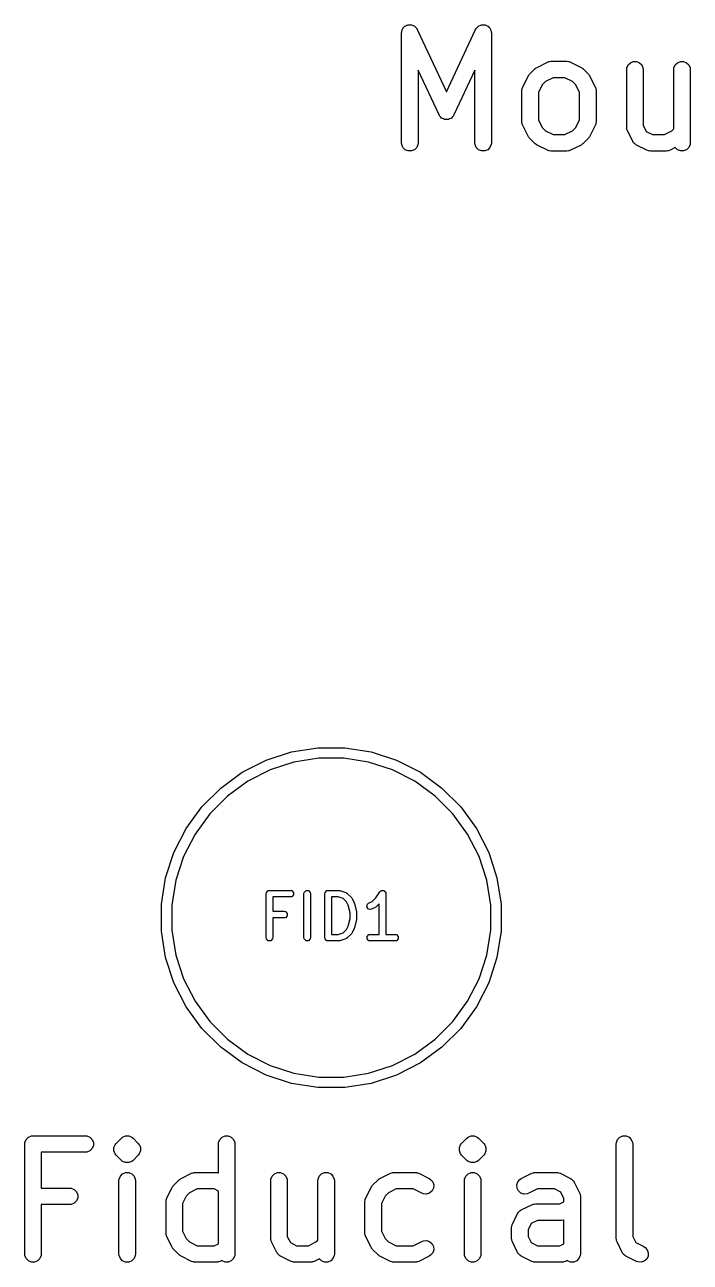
# Model space of a CAD drawing. Extents: x 0.58 to 7.69, y -5.21 to -0.56.
# Drawn here: x 0.6776 to 0.916, y -1.2257 to -0.7827 of the extents above; entities that cross this region are included whole.
import ezdxf

# ---------------------------------------------------------------- set-up
doc = ezdxf.new("R2010")
doc.units = 0
doc.header["$MEASUREMENT"] = 0
doc.layers.add('BLACK', color=7, linetype='CONTINUOUS')

msp = doc.modelspace()

# ---------------------------------------------------------------- linework, layer by layer
at = {"layer": 'BLACK', "linetype": 'CONTINUOUS'}
for p, q in [((0.81282, -0.78457), (0.813, -0.78409)), ((0.813, -0.78409), (0.81304, -0.78404)), ((0.81304, -0.78404), (0.81307, -0.78398)), ((0.81307, -0.78398), (0.81343, -0.78362)), ((0.81343, -0.78362), (0.81378, -0.78324)), ((0.81378, -0.78324), (0.81384, -0.78321)), ((0.81384, -0.78321), (0.81388, -0.78317)), ((0.81388, -0.78317), (0.81436, -0.78297)), ((0.81436, -0.78297), (0.81482, -0.78275)), ((0.81482, -0.78275), (0.81489, -0.78275)), ((0.81489, -0.78275), (0.81495, -0.78273)), ((0.81495, -0.78273), (0.81546, -0.78273)), ((0.81546, -0.78273), (0.81597, -0.7827)), ((0.81597, -0.7827), (0.81603, -0.78273)), ((0.81603, -0.78273), (0.8161, -0.78273)), ((0.8161, -0.78273), (0.81657, -0.78292)), ((0.81657, -0.78292), (0.81705, -0.7831)), ((0.81705, -0.7831), (0.8171, -0.78314)), ((0.8171, -0.78314), (0.81716, -0.78317)), ((0.81716, -0.78317), (0.81753, -0.78353)), ((0.81753, -0.78353), (0.8179, -0.78388)), ((0.8179, -0.78388), (0.81795, -0.78395)), ((0.81795, -0.78395), (0.81798, -0.78398)), ((0.81798, -0.78398), (0.818, -0.78405)), ((0.818, -0.78405), (0.8182, -0.78437)), ((0.83909, -0.78437), (0.83929, -0.78405)), ((0.83929, -0.78405), (0.83931, -0.78398)), ((0.83931, -0.78398), (0.83934, -0.78395)), ((0.83934, -0.78395), (0.83939, -0.78388)), ((0.83939, -0.78388), (0.83977, -0.78353)), ((0.83977, -0.78353), (0.84013, -0.78317)), ((0.84013, -0.78317), (0.84019, -0.78314)), ((0.84019, -0.78314), (0.84024, -0.7831)), ((0.84024, -0.7831), (0.84072, -0.78292)), ((0.84072, -0.78292), (0.84119, -0.78273)), ((0.84119, -0.78273), (0.84126, -0.78273)), ((0.84126, -0.78273), (0.84132, -0.7827)), ((0.84132, -0.7827), (0.84183, -0.78273)), ((0.84183, -0.78273), (0.84235, -0.78273)), ((0.84235, -0.78273), (0.84241, -0.78275)), ((0.84241, -0.78275), (0.84247, -0.78275)), ((0.84247, -0.78275), (0.84294, -0.78297)), ((0.84294, -0.78297), (0.84341, -0.78317)), ((0.84341, -0.78317), (0.84346, -0.78321)), ((0.84346, -0.78321), (0.84352, -0.78324)), ((0.84352, -0.78324), (0.84386, -0.78362)), ((0.84386, -0.78362), (0.84422, -0.78398)), ((0.84422, -0.78398), (0.84425, -0.78404)), ((0.84425, -0.78404), (0.84429, -0.78409)), ((0.84429, -0.78409), (0.84447, -0.78457)), ((0.81257, -0.78562), (0.81261, -0.78524)), ((0.81257, -0.82499), (0.81257, -0.78562)), ((0.8126, -0.78517), (0.81262, -0.78514)), ((0.81261, -0.78524), (0.8126, -0.78517)), ((0.81262, -0.78514), (0.81263, -0.78505)), ((0.81263, -0.78505), (0.81282, -0.78457)), ((0.8182, -0.78437), (0.82865, -0.80676)), ((0.82865, -0.80676), (0.83909, -0.78437)), ((0.84447, -0.78457), (0.84467, -0.78505)), ((0.84467, -0.78505), (0.84467, -0.78514)), ((0.84467, -0.78514), (0.84469, -0.78517)), ((0.84469, -0.78517), (0.84469, -0.78524)), ((0.84469, -0.78524), (0.84472, -0.78562)), ((0.84472, -0.78562), (0.84472, -0.82499)), ((0.86107, -0.79798), (0.86482, -0.79611)), ((0.86482, -0.79611), (0.86536, -0.7959)), ((0.86536, -0.7959), (0.86547, -0.79589)), ((0.86547, -0.79589), (0.86557, -0.79585)), ((0.86557, -0.79585), (0.86614, -0.79579)), ((0.86614, -0.79579), (0.87177, -0.79579)), ((0.87177, -0.79579), (0.87234, -0.79585)), ((0.87234, -0.79585), (0.87244, -0.79589)), ((0.87244, -0.79589), (0.87255, -0.7959)), ((0.87255, -0.7959), (0.87309, -0.79611)), ((0.87309, -0.79611), (0.87684, -0.79798)), ((0.89324, -0.79817), (0.89368, -0.79711)), ((0.89368, -0.79711), (0.8945, -0.79629)), ((0.8945, -0.79629), (0.89556, -0.79585)), ((0.89556, -0.79585), (0.89671, -0.79585)), ((0.89671, -0.79585), (0.89778, -0.79629)), ((0.89778, -0.79629), (0.89859, -0.79711)), ((0.89859, -0.79711), (0.89903, -0.79817)), ((0.91011, -0.79817), (0.91056, -0.79711)), ((0.91056, -0.79711), (0.91137, -0.79629)), ((0.91137, -0.79629), (0.91243, -0.79585)), ((0.91243, -0.79585), (0.91359, -0.79585)), ((0.91359, -0.79585), (0.91465, -0.79629)), ((0.91465, -0.79629), (0.91547, -0.79711)), ((0.91547, -0.79711), (0.91591, -0.79817)), ((0.82597, -0.81499), (0.81848, -0.79893)), ((0.81848, -0.79893), (0.81848, -0.82499)), ((0.83882, -0.79893), (0.83132, -0.81499)), ((0.83882, -0.82499), (0.83882, -0.79893)), ((0.856, -0.80492), (0.85788, -0.80118)), ((0.85788, -0.80118), (0.85803, -0.80093)), ((0.85803, -0.80093), (0.85806, -0.80086)), ((0.85806, -0.80086), (0.85813, -0.80077)), ((0.85813, -0.80077), (0.85818, -0.80069)), ((0.85818, -0.80069), (0.85824, -0.80063)), ((0.85824, -0.80063), (0.85843, -0.80041)), ((0.85843, -0.80041), (0.8603, -0.79853)), ((0.8603, -0.79853), (0.86053, -0.79835)), ((0.86053, -0.79835), (0.86058, -0.79829)), ((0.86058, -0.79829), (0.86067, -0.79823)), ((0.86067, -0.79823), (0.86075, -0.79817)), ((0.86075, -0.79817), (0.86082, -0.79814)), ((0.86082, -0.79814), (0.86107, -0.79798)), ((0.86684, -0.8017), (0.86414, -0.80305)), ((0.87107, -0.8017), (0.86684, -0.8017)), ((0.87377, -0.80305), (0.87107, -0.8017)), ((0.87684, -0.79798), (0.87708, -0.79814)), ((0.87708, -0.79814), (0.87716, -0.79817)), ((0.87716, -0.79817), (0.87724, -0.79823)), ((0.87724, -0.79823), (0.87733, -0.79829)), ((0.87733, -0.79829), (0.87738, -0.79835)), ((0.87738, -0.79835), (0.8776, -0.79853)), ((0.8776, -0.79853), (0.87948, -0.80041)), ((0.87948, -0.80041), (0.87966, -0.80063)), ((0.87966, -0.80063), (0.87972, -0.80069)), ((0.87972, -0.80069), (0.87978, -0.80077)), ((0.87978, -0.80077), (0.87985, -0.80086)), ((0.87985, -0.80086), (0.87988, -0.80093)), ((0.87988, -0.80093), (0.88003, -0.80118)), ((0.88003, -0.80118), (0.88191, -0.80492)), ((0.89319, -0.79875), (0.89324, -0.79817)), ((0.89319, -0.81937), (0.89319, -0.79875)), ((0.89903, -0.79817), (0.89909, -0.79875)), ((0.89909, -0.79875), (0.89909, -0.81867)), ((0.91006, -0.79875), (0.91011, -0.79817)), ((0.91006, -0.82002), (0.91006, -0.79875)), ((0.91591, -0.79817), (0.91596, -0.79875)), ((0.91596, -0.79875), (0.91596, -0.82499)), ((0.85569, -0.80625), (0.85575, -0.80567)), ((0.85569, -0.81749), (0.85569, -0.80625)), ((0.85575, -0.80567), (0.85579, -0.80557)), ((0.85579, -0.80547), (0.856, -0.80492)), ((0.85579, -0.80557), (0.85579, -0.80547)), ((0.86294, -0.80424), (0.8616, -0.80694)), ((0.86414, -0.80305), (0.86294, -0.80424)), ((0.87496, -0.80424), (0.87377, -0.80305)), ((0.87631, -0.80694), (0.87496, -0.80424)), ((0.88191, -0.80492), (0.88211, -0.80547)), ((0.88211, -0.80547), (0.88212, -0.80557)), ((0.88212, -0.80557), (0.88216, -0.80567)), ((0.88216, -0.80567), (0.88222, -0.80625)), ((0.88222, -0.80625), (0.88222, -0.81749)), ((0.8616, -0.80694), (0.8616, -0.8168)), ((0.87631, -0.8168), (0.87631, -0.80694)), ((0.8261, -0.8152), (0.82597, -0.81499)), ((0.83132, -0.81499), (0.8312, -0.8152)), ((0.82612, -0.81528), (0.8261, -0.8152)), ((0.82617, -0.81533), (0.82612, -0.81528)), ((0.82627, -0.81549), (0.82617, -0.81533)), ((0.8266, -0.81579), (0.82627, -0.81549)), ((0.8269, -0.81612), (0.8266, -0.81579)), ((0.82702, -0.81618), (0.8269, -0.81612)), ((0.82712, -0.81627), (0.82702, -0.81618)), ((0.82754, -0.81642), (0.82712, -0.81627)), ((0.82794, -0.81661), (0.82754, -0.81642)), ((0.82807, -0.81662), (0.82794, -0.81661)), ((0.8282, -0.81666), (0.82807, -0.81662)), ((0.82865, -0.81664), (0.8282, -0.81666)), ((0.82909, -0.81666), (0.82865, -0.81664)), ((0.82922, -0.81662), (0.82909, -0.81666)), ((0.82935, -0.81661), (0.82922, -0.81662)), ((0.82976, -0.81642), (0.82935, -0.81661)), ((0.83018, -0.81627), (0.82976, -0.81642)), ((0.83027, -0.81618), (0.83018, -0.81627)), ((0.83039, -0.81612), (0.83027, -0.81618)), ((0.8307, -0.81579), (0.83039, -0.81612)), ((0.83103, -0.81549), (0.8307, -0.81579)), ((0.83112, -0.81533), (0.83103, -0.81549)), ((0.83117, -0.81528), (0.83112, -0.81533)), ((0.8312, -0.8152), (0.83117, -0.81528)), ((0.85575, -0.81807), (0.85569, -0.81749)), ((0.85579, -0.81817), (0.85575, -0.81807)), ((0.85579, -0.81827), (0.85579, -0.81817)), ((0.856, -0.81881), (0.85579, -0.81827)), ((0.85788, -0.82256), (0.856, -0.81881)), ((0.8616, -0.8168), (0.86294, -0.81949)), ((0.86294, -0.81949), (0.86414, -0.82069)), ((0.87377, -0.82069), (0.87496, -0.81949)), ((0.87496, -0.81949), (0.87631, -0.8168)), ((0.88191, -0.81881), (0.88003, -0.82256)), ((0.88211, -0.81827), (0.88191, -0.81881)), ((0.88212, -0.81817), (0.88211, -0.81827)), ((0.88216, -0.81807), (0.88212, -0.81817)), ((0.88222, -0.81749), (0.88216, -0.81807)), ((0.89324, -0.81994), (0.89319, -0.81937)), ((0.89909, -0.81867), (0.90021, -0.82092)), ((0.85803, -0.82281), (0.85788, -0.82256)), ((0.85806, -0.82288), (0.85803, -0.82281)), ((0.85813, -0.82296), (0.85806, -0.82288)), ((0.85818, -0.82305), (0.85813, -0.82296)), ((0.85824, -0.8231), (0.85818, -0.82305)), ((0.85843, -0.82333), (0.85824, -0.8231)), ((0.8603, -0.82521), (0.85843, -0.82333)), ((0.86414, -0.82069), (0.86684, -0.82204)), ((0.86684, -0.82204), (0.87107, -0.82204)), ((0.87107, -0.82204), (0.87377, -0.82069)), ((0.87948, -0.82333), (0.8776, -0.82521)), ((0.87966, -0.8231), (0.87948, -0.82333)), ((0.87972, -0.82305), (0.87966, -0.8231)), ((0.87978, -0.82296), (0.87972, -0.82305)), ((0.87985, -0.82288), (0.87978, -0.82296)), ((0.87988, -0.82281), (0.87985, -0.82288)), ((0.88003, -0.82256), (0.87988, -0.82281)), ((0.89328, -0.82004), (0.89324, -0.81994)), ((0.89329, -0.82015), (0.89328, -0.82004)), ((0.8935, -0.82069), (0.89329, -0.82015)), ((0.89537, -0.82444), (0.8935, -0.82069)), ((0.90021, -0.82092), (0.90246, -0.82204)), ((0.90246, -0.82204), (0.90669, -0.82204)), ((0.90669, -0.82204), (0.90939, -0.82069)), ((0.90939, -0.82069), (0.91006, -0.82002)), ((0.81263, -0.82557), (0.81257, -0.82499)), ((0.81307, -0.82663), (0.81263, -0.82557)), ((0.81388, -0.82745), (0.81307, -0.82663)), ((0.81495, -0.82789), (0.81388, -0.82745)), ((0.8161, -0.82789), (0.81495, -0.82789)), ((0.81716, -0.82745), (0.8161, -0.82789)), ((0.81798, -0.82663), (0.81716, -0.82745)), ((0.81842, -0.82557), (0.81798, -0.82663)), ((0.81848, -0.82499), (0.81842, -0.82557)), ((0.83887, -0.82557), (0.83882, -0.82499)), ((0.83931, -0.82663), (0.83887, -0.82557)), ((0.84013, -0.82745), (0.83931, -0.82663)), ((0.84119, -0.82789), (0.84013, -0.82745)), ((0.84235, -0.82789), (0.84119, -0.82789)), ((0.84341, -0.82745), (0.84235, -0.82789)), ((0.84422, -0.82663), (0.84341, -0.82745)), ((0.84467, -0.82557), (0.84422, -0.82663)), ((0.84472, -0.82499), (0.84467, -0.82557)), ((0.86053, -0.82539), (0.8603, -0.82521)), ((0.86058, -0.82545), (0.86053, -0.82539)), ((0.86067, -0.82551), (0.86058, -0.82545)), ((0.86075, -0.82557), (0.86067, -0.82551)), ((0.86082, -0.8256), (0.86075, -0.82557)), ((0.86107, -0.82576), (0.86082, -0.8256)), ((0.86482, -0.82763), (0.86107, -0.82576)), ((0.86536, -0.82784), (0.86482, -0.82763)), ((0.86547, -0.82785), (0.86536, -0.82784)), ((0.86557, -0.82789), (0.86547, -0.82785)), ((0.86614, -0.82795), (0.86557, -0.82789)), ((0.87177, -0.82795), (0.86614, -0.82795)), ((0.87234, -0.82789), (0.87177, -0.82795)), ((0.87244, -0.82785), (0.87234, -0.82789)), ((0.87255, -0.82784), (0.87244, -0.82785)), ((0.87309, -0.82763), (0.87255, -0.82784)), ((0.87684, -0.82576), (0.87309, -0.82763)), ((0.87708, -0.8256), (0.87684, -0.82576)), ((0.87716, -0.82557), (0.87708, -0.8256)), ((0.87724, -0.82551), (0.87716, -0.82557)), ((0.87733, -0.82545), (0.87724, -0.82551)), ((0.87738, -0.82539), (0.87733, -0.82545)), ((0.8776, -0.82521), (0.87738, -0.82539)), ((0.89543, -0.82453), (0.89537, -0.82444)), ((0.89545, -0.82458), (0.89543, -0.82453)), ((0.8955, -0.82464), (0.89545, -0.82458)), ((0.89568, -0.82493), (0.8955, -0.82464)), ((0.89596, -0.82517), (0.89568, -0.82493)), ((0.8962, -0.82545), (0.89596, -0.82517)), ((0.89649, -0.82563), (0.8962, -0.82545)), ((0.89655, -0.82568), (0.89649, -0.82563)), ((0.8966, -0.8257), (0.89655, -0.82568)), ((0.89669, -0.82576), (0.8966, -0.8257)), ((0.90044, -0.82763), (0.89669, -0.82576)), ((0.90098, -0.82784), (0.90044, -0.82763)), ((0.90109, -0.82785), (0.90098, -0.82784)), ((0.90119, -0.82789), (0.90109, -0.82785)), ((0.90176, -0.82795), (0.90119, -0.82789)), ((0.90739, -0.82795), (0.90176, -0.82795)), ((0.90796, -0.82789), (0.90739, -0.82795)), ((0.90806, -0.82785), (0.90796, -0.82789)), ((0.90817, -0.82784), (0.90806, -0.82785)), ((0.90871, -0.82763), (0.90817, -0.82784)), ((0.91061, -0.82668), (0.90871, -0.82763)), ((0.91137, -0.82745), (0.91061, -0.82668)), ((0.91243, -0.82789), (0.91137, -0.82745)), ((0.91359, -0.82789), (0.91243, -0.82789)), ((0.91465, -0.82745), (0.91359, -0.82789)), ((0.91547, -0.82663), (0.91465, -0.82745)), ((0.91591, -0.82557), (0.91547, -0.82663)), ((0.91596, -0.82499), (0.91591, -0.82557)), ((0.76405, -1.04598), (0.77316, -1.04302)), ((0.77316, -1.04302), (0.78261, -1.04153)), ((0.78291, -1.04528), (0.77403, -1.04668)), ((0.78261, -1.04153), (0.79219, -1.04153)), ((0.79189, -1.04528), (0.78291, -1.04528)), ((0.80077, -1.04668), (0.79189, -1.04528)), ((0.79219, -1.04153), (0.80165, -1.04302)), ((0.80165, -1.04302), (0.81075, -1.04598)), ((0.75552, -1.05033), (0.76405, -1.04598)), ((0.76549, -1.04946), (0.75748, -1.05354)), ((0.77403, -1.04668), (0.76549, -1.04946)), ((0.80932, -1.04946), (0.80077, -1.04668)), ((0.81732, -1.05354), (0.80932, -1.04946)), ((0.81075, -1.04598), (0.81929, -1.05033)), ((0.74777, -1.05596), (0.75552, -1.05033)), ((0.75748, -1.05354), (0.75021, -1.05882)), ((0.82459, -1.05882), (0.81732, -1.05354)), ((0.81929, -1.05033), (0.82703, -1.05596)), ((0.741, -1.06273), (0.74777, -1.05596)), ((0.82703, -1.05596), (0.8338, -1.06273)), ((0.73537, -1.07048), (0.741, -1.06273)), ((0.75021, -1.05882), (0.74386, -1.06517)), ((0.83094, -1.06517), (0.82459, -1.05882)), ((0.8338, -1.06273), (0.83943, -1.07048)), ((0.74386, -1.06517), (0.73858, -1.07244)), ((0.83623, -1.07244), (0.83094, -1.06517)), ((0.73102, -1.07901), (0.73537, -1.07048)), ((0.83943, -1.07048), (0.84378, -1.07901)), ((0.73858, -1.07244), (0.7345, -1.08045)), ((0.84031, -1.08045), (0.83623, -1.07244)), ((0.72806, -1.08812), (0.73102, -1.07901)), ((0.7345, -1.08045), (0.73172, -1.08899)), ((0.84308, -1.08899), (0.84031, -1.08045)), ((0.84378, -1.07901), (0.84674, -1.08812)), ((0.72657, -1.09757), (0.72806, -1.08812)), ((0.73172, -1.08899), (0.73031, -1.09787)), ((0.84449, -1.09787), (0.84308, -1.08899)), ((0.84674, -1.08812), (0.84824, -1.09757)), ((0.7641, -1.09378), (0.76419, -1.09332)), ((0.7641, -1.10952), (0.7641, -1.09378)), ((0.76419, -1.09332), (0.76483, -1.09269)), ((0.76483, -1.09269), (0.76528, -1.0926)), ((0.76528, -1.0926), (0.77278, -1.0926)), ((0.77278, -1.0926), (0.77323, -1.09269)), ((0.77323, -1.09269), (0.77387, -1.09332)), ((0.77387, -1.09423), (0.77323, -1.09487)), ((0.77387, -1.09332), (0.77387, -1.09423)), ((0.7776, -1.09378), (0.77769, -1.09332)), ((0.7776, -1.10952), (0.7776, -1.09378)), ((0.77769, -1.09332), (0.77833, -1.09269)), ((0.77833, -1.09269), (0.77923, -1.09269)), ((0.77923, -1.09269), (0.77987, -1.09332)), ((0.77987, -1.09332), (0.77996, -1.09378)), ((0.77996, -1.09378), (0.77996, -1.10952)), ((0.7851, -1.09378), (0.78519, -1.09332)), ((0.7851, -1.10952), (0.7851, -1.09378)), ((0.78519, -1.09332), (0.78582, -1.09269)), ((0.78582, -1.09269), (0.78628, -1.0926)), ((0.78628, -1.0926), (0.79003, -1.0926)), ((0.79003, -1.0926), (0.79021, -1.09263)), ((0.79021, -1.09263), (0.7904, -1.09266)), ((0.7904, -1.09266), (0.79265, -1.09341)), ((0.79265, -1.09341), (0.7927, -1.09344)), ((0.7927, -1.09344), (0.79273, -1.09344)), ((0.79273, -1.09344), (0.79289, -1.09354)), ((0.79289, -1.09354), (0.79305, -1.09363)), ((0.79305, -1.09363), (0.79306, -1.09366)), ((0.79306, -1.09366), (0.79311, -1.09369)), ((0.79311, -1.09369), (0.79461, -1.09519)), ((0.80336, -1.09527), (0.80479, -1.09312)), ((0.80479, -1.09312), (0.80512, -1.0928)), ((0.80512, -1.0928), (0.80524, -1.09277)), ((0.80524, -1.09277), (0.80532, -1.09269)), ((0.80532, -1.09269), (0.80567, -1.09269)), ((0.80567, -1.09269), (0.806, -1.09262)), ((0.806, -1.09262), (0.8061, -1.09269)), ((0.8061, -1.09269), (0.80623, -1.09269)), ((0.80623, -1.09269), (0.80647, -1.09293)), ((0.80647, -1.09293), (0.80676, -1.09312)), ((0.80676, -1.09312), (0.80678, -1.09324)), ((0.80678, -1.09324), (0.80687, -1.09332)), ((0.80687, -1.09332), (0.80696, -1.09378)), ((0.80696, -1.09378), (0.80696, -1.10834)), ((0.72657, -1.09787), (0.72657, -1.09757)), ((0.72657, -1.10715), (0.72657, -1.09787)), ((0.73031, -1.09787), (0.73031, -1.10685)), ((0.77278, -1.09496), (0.76646, -1.09496)), ((0.76646, -1.09496), (0.76646, -1.10009)), ((0.77323, -1.09487), (0.77278, -1.09496)), ((0.78983, -1.09496), (0.78746, -1.09496)), ((0.78746, -1.09496), (0.78746, -1.10834)), ((0.79164, -1.09556), (0.78983, -1.09496)), ((0.79281, -1.09673), (0.79164, -1.09556)), ((0.79341, -1.09794), (0.79281, -1.09673)), ((0.79409, -1.10067), (0.79341, -1.09794)), ((0.79461, -1.09519), (0.79472, -1.09535)), ((0.79472, -1.09535), (0.79483, -1.0955)), ((0.79483, -1.0955), (0.79558, -1.097)), ((0.79558, -1.097), (0.79562, -1.09712)), ((0.79562, -1.09712), (0.79567, -1.09724)), ((0.79567, -1.09724), (0.79642, -1.10024)), ((0.8001, -1.09836), (0.80038, -1.0975)), ((0.8005, -1.09917), (0.8001, -1.09836)), ((0.80038, -1.0975), (0.80075, -1.09722)), ((0.80075, -1.09722), (0.80207, -1.09656)), ((0.8033, -1.09858), (0.8018, -1.09933)), ((0.80207, -1.09656), (0.80336, -1.09527)), ((0.80345, -1.09847), (0.8033, -1.09858)), ((0.80361, -1.09836), (0.80345, -1.09847)), ((0.80459, -1.09738), (0.80361, -1.09836)), ((0.80459, -1.10834), (0.80459, -1.09738)), ((0.84449, -1.10685), (0.84449, -1.09787)), ((0.84824, -1.09757), (0.84824, -1.10715)), ((0.76646, -1.10009), (0.77053, -1.10009)), ((0.77053, -1.10246), (0.76646, -1.10246)), ((0.76646, -1.10246), (0.76646, -1.10952)), ((0.77053, -1.10009), (0.77098, -1.10018)), ((0.77098, -1.10237), (0.77053, -1.10246)), ((0.77098, -1.10018), (0.77162, -1.10082)), ((0.77162, -1.10173), (0.77098, -1.10237)), ((0.77162, -1.10082), (0.77162, -1.10173)), ((0.79341, -1.10536), (0.79409, -1.10263)), ((0.79409, -1.10263), (0.79409, -1.10067)), ((0.79642, -1.10306), (0.79567, -1.10606)), ((0.79642, -1.10024), (0.79643, -1.10038)), ((0.79643, -1.10292), (0.79642, -1.10306)), ((0.79643, -1.10038), (0.79646, -1.10053)), ((0.79646, -1.10278), (0.79643, -1.10292)), ((0.79646, -1.10053), (0.79646, -1.10278)), ((0.80136, -1.09945), (0.8005, -1.09917)), ((0.8018, -1.09933), (0.80136, -1.09945)), ((0.72806, -1.11661), (0.72657, -1.10715)), ((0.73031, -1.10685), (0.73172, -1.11573)), ((0.79164, -1.10774), (0.79281, -1.10658)), ((0.79281, -1.10658), (0.79341, -1.10536)), ((0.79558, -1.1063), (0.79483, -1.1078)), ((0.79562, -1.10618), (0.79558, -1.1063)), ((0.79567, -1.10606), (0.79562, -1.10618)), ((0.84308, -1.11573), (0.84449, -1.10685)), ((0.84824, -1.10715), (0.84674, -1.11661)), ((0.76419, -1.10998), (0.7641, -1.10952)), ((0.76483, -1.11062), (0.76419, -1.10998)), ((0.76573, -1.11062), (0.76483, -1.11062)), ((0.76637, -1.10998), (0.76573, -1.11062)), ((0.76646, -1.10952), (0.76637, -1.10998)), ((0.77769, -1.10998), (0.7776, -1.10952)), ((0.77833, -1.11062), (0.77769, -1.10998)), ((0.77923, -1.11062), (0.77833, -1.11062)), ((0.77987, -1.10998), (0.77923, -1.11062)), ((0.77996, -1.10952), (0.77987, -1.10998)), ((0.78519, -1.10998), (0.7851, -1.10952)), ((0.78582, -1.11062), (0.78519, -1.10998)), ((0.78628, -1.11071), (0.78582, -1.11062)), ((0.79003, -1.11071), (0.78628, -1.11071)), ((0.78746, -1.10834), (0.78983, -1.10834)), ((0.78983, -1.10834), (0.79164, -1.10774)), ((0.79021, -1.11067), (0.79003, -1.11071)), ((0.7904, -1.11065), (0.79021, -1.11067)), ((0.79265, -1.1099), (0.7904, -1.11065)), ((0.7927, -1.10987), (0.79265, -1.1099)), ((0.79273, -1.10987), (0.7927, -1.10987)), ((0.79289, -1.10976), (0.79273, -1.10987)), ((0.79305, -1.10967), (0.79289, -1.10976)), ((0.79306, -1.10964), (0.79305, -1.10967)), ((0.79311, -1.10961), (0.79306, -1.10964)), ((0.79461, -1.10811), (0.79311, -1.10961)), ((0.79472, -1.10795), (0.79461, -1.10811)), ((0.79483, -1.1078), (0.79472, -1.10795)), ((0.80018, -1.10907), (0.80082, -1.10843)), ((0.80018, -1.10998), (0.80018, -1.10907)), ((0.80082, -1.11062), (0.80018, -1.10998)), ((0.80082, -1.10843), (0.80127, -1.10834)), ((0.80127, -1.11071), (0.80082, -1.11062)), ((0.80127, -1.10834), (0.80459, -1.10834)), ((0.81027, -1.11071), (0.80127, -1.11071)), ((0.80696, -1.10834), (0.81027, -1.10834)), ((0.81027, -1.10834), (0.81073, -1.10843)), ((0.81073, -1.11062), (0.81027, -1.11071)), ((0.81073, -1.10843), (0.81136, -1.10907)), ((0.81136, -1.10998), (0.81073, -1.11062)), ((0.81136, -1.10907), (0.81136, -1.10998)), ((0.73172, -1.11573), (0.7345, -1.12428)), ((0.84031, -1.12428), (0.84308, -1.11573)), ((0.73102, -1.12571), (0.72806, -1.11661)), ((0.84674, -1.11661), (0.84378, -1.12571)), ((0.7345, -1.12428), (0.73858, -1.13228)), ((0.83623, -1.13228), (0.84031, -1.12428)), ((0.73537, -1.13425), (0.73102, -1.12571)), ((0.84378, -1.12571), (0.83943, -1.13425)), ((0.73858, -1.13228), (0.74386, -1.13955)), ((0.83094, -1.13955), (0.83623, -1.13228)), ((0.741, -1.14199), (0.73537, -1.13425)), ((0.83943, -1.13425), (0.8338, -1.14199)), ((0.74777, -1.14876), (0.741, -1.14199)), ((0.74386, -1.13955), (0.75021, -1.14591)), ((0.82459, -1.14591), (0.83094, -1.13955)), ((0.8338, -1.14199), (0.82703, -1.14876)), ((0.75021, -1.14591), (0.75748, -1.15119)), ((0.81732, -1.15119), (0.82459, -1.14591)), ((0.75552, -1.15439), (0.74777, -1.14876)), ((0.75748, -1.15119), (0.76549, -1.15527)), ((0.80932, -1.15527), (0.81732, -1.15119)), ((0.82703, -1.14876), (0.81929, -1.15439)), ((0.76405, -1.15874), (0.75552, -1.15439)), ((0.76549, -1.15527), (0.77403, -1.15804)), ((0.80077, -1.15804), (0.80932, -1.15527)), ((0.81929, -1.15439), (0.81075, -1.15874)), ((0.77316, -1.1617), (0.76405, -1.15874)), ((0.77403, -1.15804), (0.78291, -1.15945)), ((0.78291, -1.15945), (0.79189, -1.15945)), ((0.79189, -1.15945), (0.80077, -1.15804)), ((0.81075, -1.15874), (0.80165, -1.1617)), ((0.78261, -1.1632), (0.77316, -1.1617)), ((0.79219, -1.1632), (0.78261, -1.1632)), ((0.80165, -1.1617), (0.79219, -1.1632)), ((0.67759, -1.1834), (0.67764, -1.18282)), ((0.67764, -1.18282), (0.67808, -1.18176)), ((0.67808, -1.18176), (0.6789, -1.18094)), ((0.6789, -1.18094), (0.67996, -1.1805)), ((0.67996, -1.1805), (0.68054, -1.18045)), ((0.68054, -1.18045), (0.69929, -1.18045)), ((0.69929, -1.18045), (0.69986, -1.1805)), ((0.69986, -1.1805), (0.70093, -1.18094)), ((0.70093, -1.18094), (0.70174, -1.18176)), ((0.70174, -1.18176), (0.70218, -1.18282)), ((0.70218, -1.18282), (0.70218, -1.18397)), ((0.71032, -1.18319), (0.7122, -1.18131)), ((0.7122, -1.18131), (0.71265, -1.18094)), ((0.71265, -1.18094), (0.71371, -1.1805)), ((0.71371, -1.1805), (0.71486, -1.1805)), ((0.71486, -1.1805), (0.71486, -1.1805)), ((0.71486, -1.1805), (0.71593, -1.18094)), ((0.71593, -1.18094), (0.71637, -1.18131)), ((0.71637, -1.18131), (0.71825, -1.18319)), ((0.74695, -1.1834), (0.74701, -1.18282)), ((0.74701, -1.18282), (0.74745, -1.18176)), ((0.74745, -1.18176), (0.74827, -1.18094)), ((0.74827, -1.18094), (0.74933, -1.1805)), ((0.74933, -1.1805), (0.75048, -1.1805)), ((0.75048, -1.1805), (0.75155, -1.18094)), ((0.75155, -1.18094), (0.75236, -1.18176)), ((0.75236, -1.18176), (0.7528, -1.18282)), ((0.7528, -1.18282), (0.75286, -1.1834)), ((0.83406, -1.18319), (0.83593, -1.18131)), ((0.83593, -1.18131), (0.83638, -1.18094)), ((0.83638, -1.18094), (0.83744, -1.1805)), ((0.83744, -1.1805), (0.8386, -1.1805)), ((0.8386, -1.1805), (0.8386, -1.1805)), ((0.8386, -1.1805), (0.83966, -1.18094)), ((0.83966, -1.18094), (0.84011, -1.18131)), ((0.84011, -1.18131), (0.84198, -1.18319)), ((0.88944, -1.1834), (0.88949, -1.18282)), ((0.88949, -1.18282), (0.88993, -1.18176)), ((0.88993, -1.18176), (0.89075, -1.18094)), ((0.89075, -1.18094), (0.89181, -1.1805)), ((0.89181, -1.1805), (0.89296, -1.1805)), ((0.89296, -1.1805), (0.89403, -1.18094)), ((0.89403, -1.18094), (0.89484, -1.18176)), ((0.89484, -1.18176), (0.89528, -1.18282)), ((0.89528, -1.18282), (0.89534, -1.1834)), ((0.67759, -1.22277), (0.67759, -1.1834)), ((0.69929, -1.18635), (0.68349, -1.18635)), ((0.68349, -1.18635), (0.68349, -1.19919)), ((0.69986, -1.18629), (0.69929, -1.18635)), ((0.70093, -1.18585), (0.69986, -1.18629)), ((0.70174, -1.18504), (0.70093, -1.18585)), ((0.70218, -1.18397), (0.70174, -1.18504)), ((0.70951, -1.1847), (0.70996, -1.18363)), ((0.70951, -1.18585), (0.70951, -1.1847)), ((0.70996, -1.18691), (0.70951, -1.18585)), ((0.70996, -1.18363), (0.71032, -1.18319)), ((0.71032, -1.18736), (0.70996, -1.18691)), ((0.71825, -1.18319), (0.71862, -1.18363)), ((0.71862, -1.18691), (0.71825, -1.18736)), ((0.71862, -1.18363), (0.71876, -1.18397)), ((0.71906, -1.18585), (0.71862, -1.18691)), ((0.71876, -1.18397), (0.71906, -1.1847)), ((0.71906, -1.1847), (0.71906, -1.18585)), ((0.74695, -1.19368), (0.74695, -1.1834)), ((0.75286, -1.1834), (0.75286, -1.22277)), ((0.83325, -1.1847), (0.83369, -1.18363)), ((0.83325, -1.18585), (0.83325, -1.1847)), ((0.83369, -1.18691), (0.83325, -1.18585)), ((0.83369, -1.18363), (0.83406, -1.18319)), ((0.83406, -1.18736), (0.83369, -1.18691)), ((0.84198, -1.18319), (0.84235, -1.18363)), ((0.84235, -1.18691), (0.84198, -1.18736)), ((0.84235, -1.18363), (0.84249, -1.18397)), ((0.84279, -1.18585), (0.84235, -1.18691)), ((0.84249, -1.18397), (0.84279, -1.1847)), ((0.84279, -1.1847), (0.84279, -1.18585)), ((0.88944, -1.21714), (0.88944, -1.1834)), ((0.89534, -1.1834), (0.89534, -1.21645)), ((0.7122, -1.18924), (0.71032, -1.18736)), ((0.71265, -1.1896), (0.7122, -1.18924)), ((0.71371, -1.19004), (0.71265, -1.1896)), ((0.71486, -1.19004), (0.71371, -1.19004)), ((0.71371, -1.19004), (0.71371, -1.19004)), ((0.71593, -1.1896), (0.71486, -1.19004)), ((0.71486, -1.19004), (0.71486, -1.19004)), ((0.71637, -1.18924), (0.71593, -1.1896)), ((0.71825, -1.18736), (0.71637, -1.18924)), ((0.83593, -1.18924), (0.83406, -1.18736)), ((0.83638, -1.1896), (0.83593, -1.18924)), ((0.83744, -1.19004), (0.83638, -1.1896)), ((0.8386, -1.19004), (0.83744, -1.19004)), ((0.83744, -1.19004), (0.83744, -1.19004)), ((0.83966, -1.1896), (0.8386, -1.19004)), ((0.8386, -1.19004), (0.8386, -1.19004)), ((0.84011, -1.18924), (0.83966, -1.1896)), ((0.84198, -1.18736), (0.84011, -1.18924)), ((0.71133, -1.19652), (0.71139, -1.19595)), ((0.71139, -1.19595), (0.71183, -1.19488)), ((0.71183, -1.19488), (0.71265, -1.19407)), ((0.71265, -1.19407), (0.71371, -1.19363)), ((0.71371, -1.19363), (0.71486, -1.19363)), ((0.71486, -1.19363), (0.71593, -1.19407)), ((0.71593, -1.19407), (0.71674, -1.19488)), ((0.71674, -1.19488), (0.71718, -1.19595)), ((0.71718, -1.19595), (0.71724, -1.19652)), ((0.73282, -1.19631), (0.73305, -1.19612)), ((0.73305, -1.19612), (0.7331, -1.19606)), ((0.7331, -1.19606), (0.73319, -1.19601)), ((0.73319, -1.19601), (0.73327, -1.19594)), ((0.73327, -1.19594), (0.73334, -1.19591)), ((0.73334, -1.19591), (0.73359, -1.19576)), ((0.73359, -1.19576), (0.73734, -1.19388)), ((0.73734, -1.19388), (0.73788, -1.19367)), ((0.73788, -1.19367), (0.73798, -1.19367)), ((0.73798, -1.19367), (0.73808, -1.19363)), ((0.73808, -1.19363), (0.73866, -1.19357)), ((0.73866, -1.19357), (0.74616, -1.19357)), ((0.74616, -1.19357), (0.74673, -1.19363)), ((0.74673, -1.19363), (0.74683, -1.19367)), ((0.74683, -1.19367), (0.74694, -1.19367)), ((0.74694, -1.19367), (0.74695, -1.19368)), ((0.7657, -1.19652), (0.76576, -1.19595)), ((0.76576, -1.19595), (0.7662, -1.19488)), ((0.7662, -1.19488), (0.76701, -1.19407)), ((0.76701, -1.19407), (0.76808, -1.19363)), ((0.76808, -1.19363), (0.76923, -1.19363)), ((0.76923, -1.19363), (0.77029, -1.19407)), ((0.77029, -1.19407), (0.77111, -1.19488)), ((0.77111, -1.19488), (0.77155, -1.19595)), ((0.77155, -1.19595), (0.77161, -1.19652)), ((0.78257, -1.19652), (0.78263, -1.19595)), ((0.78263, -1.19595), (0.78307, -1.19488)), ((0.78307, -1.19488), (0.78389, -1.19407)), ((0.78389, -1.19407), (0.78495, -1.19363)), ((0.78495, -1.19363), (0.7861, -1.19363)), ((0.7861, -1.19363), (0.78717, -1.19407)), ((0.78717, -1.19407), (0.78798, -1.19488)), ((0.78798, -1.19488), (0.78842, -1.19595)), ((0.78842, -1.19595), (0.78848, -1.19652)), ((0.80406, -1.19631), (0.80429, -1.19612)), ((0.80429, -1.19612), (0.80434, -1.19606)), ((0.80434, -1.19606), (0.80443, -1.19601)), ((0.80443, -1.19601), (0.80451, -1.19594)), ((0.80451, -1.19594), (0.80458, -1.19591)), ((0.80458, -1.19591), (0.80483, -1.19576)), ((0.80483, -1.19576), (0.80858, -1.19388)), ((0.80858, -1.19388), (0.80912, -1.19367)), ((0.80912, -1.19367), (0.80922, -1.19367)), ((0.80922, -1.19367), (0.80932, -1.19363)), ((0.80932, -1.19363), (0.8099, -1.19357)), ((0.8099, -1.19357), (0.8174, -1.19357)), ((0.8174, -1.19357), (0.81797, -1.19363)), ((0.81797, -1.19363), (0.81807, -1.19367)), ((0.81807, -1.19367), (0.81818, -1.19367)), ((0.81818, -1.19367), (0.81872, -1.19388)), ((0.81872, -1.19388), (0.82247, -1.19576)), ((0.82247, -1.19576), (0.82296, -1.19606)), ((0.82296, -1.19606), (0.82371, -1.19693)), ((0.83507, -1.19652), (0.83512, -1.19595)), ((0.83512, -1.19595), (0.83557, -1.19488)), ((0.83557, -1.19488), (0.83638, -1.19407)), ((0.83638, -1.19407), (0.83744, -1.19363)), ((0.83744, -1.19363), (0.8386, -1.19363)), ((0.8386, -1.19363), (0.83966, -1.19407)), ((0.83966, -1.19407), (0.84048, -1.19488)), ((0.84048, -1.19488), (0.84092, -1.19595)), ((0.84092, -1.19595), (0.84097, -1.19652)), ((0.8542, -1.19693), (0.85496, -1.19606)), ((0.85496, -1.19606), (0.85545, -1.19576)), ((0.85545, -1.19576), (0.8592, -1.19388)), ((0.8592, -1.19388), (0.85974, -1.19367)), ((0.85974, -1.19367), (0.85984, -1.19367)), ((0.85984, -1.19367), (0.85994, -1.19363)), ((0.85994, -1.19363), (0.86052, -1.19357)), ((0.86052, -1.19357), (0.86802, -1.19357)), ((0.86802, -1.19357), (0.86859, -1.19363)), ((0.86859, -1.19363), (0.86869, -1.19367)), ((0.86869, -1.19367), (0.8688, -1.19367)), ((0.8688, -1.19367), (0.86934, -1.19388)), ((0.86934, -1.19388), (0.87309, -1.19576)), ((0.87309, -1.19576), (0.87318, -1.19582)), ((0.87318, -1.19582), (0.87323, -1.19583)), ((0.87323, -1.19583), (0.87328, -1.19588)), ((0.87328, -1.19588), (0.87358, -1.19606)), ((0.87358, -1.19606), (0.87382, -1.19634)), ((0.68349, -1.19919), (0.69366, -1.19919)), ((0.69366, -1.19919), (0.69424, -1.19925)), ((0.69424, -1.19925), (0.6953, -1.19969)), ((0.6953, -1.19969), (0.69612, -1.20051)), ((0.69612, -1.20051), (0.69656, -1.20157)), ((0.71133, -1.22277), (0.71133, -1.19652)), ((0.71724, -1.19652), (0.71724, -1.22277)), ((0.72852, -1.2027), (0.73039, -1.19895)), ((0.73039, -1.19895), (0.73055, -1.1987)), ((0.73055, -1.1987), (0.73058, -1.19863)), ((0.73058, -1.19863), (0.73064, -1.19855)), ((0.73064, -1.19855), (0.7307, -1.19846)), ((0.7307, -1.19846), (0.73076, -1.19841)), ((0.73076, -1.19841), (0.73095, -1.19818)), ((0.73095, -1.19818), (0.73282, -1.19631)), ((0.73935, -1.19947), (0.73666, -1.20082)), ((0.74546, -1.19947), (0.73935, -1.19947)), ((0.74695, -1.20022), (0.74546, -1.19947)), ((0.74695, -1.21907), (0.74695, -1.20022)), ((0.7657, -1.21714), (0.7657, -1.19652)), ((0.77161, -1.19652), (0.77161, -1.21645)), ((0.78257, -1.2178), (0.78257, -1.19652)), ((0.78848, -1.19652), (0.78848, -1.22277)), ((0.79976, -1.2027), (0.80163, -1.19895)), ((0.80163, -1.19895), (0.80179, -1.1987)), ((0.80179, -1.1987), (0.80182, -1.19863)), ((0.80182, -1.19863), (0.80189, -1.19855)), ((0.80189, -1.19855), (0.80194, -1.19846)), ((0.80194, -1.19846), (0.802, -1.19841)), ((0.802, -1.19841), (0.80219, -1.19818)), ((0.80219, -1.19818), (0.80406, -1.19631)), ((0.8106, -1.19947), (0.8079, -1.20082)), ((0.8167, -1.19947), (0.8106, -1.19947)), ((0.81983, -1.20104), (0.8167, -1.19947)), ((0.82348, -1.20021), (0.82261, -1.20096)), ((0.824, -1.19918), (0.82348, -1.20021)), ((0.82371, -1.19693), (0.82408, -1.19803)), ((0.82408, -1.19803), (0.824, -1.19918)), ((0.83507, -1.22277), (0.83507, -1.19652)), ((0.84097, -1.19652), (0.84097, -1.22277)), ((0.85384, -1.19803), (0.8542, -1.19693)), ((0.85392, -1.19918), (0.85384, -1.19803)), ((0.85444, -1.20021), (0.85392, -1.19918)), ((0.85531, -1.20096), (0.85444, -1.20021)), ((0.86121, -1.19947), (0.85809, -1.20104)), ((0.86732, -1.19947), (0.86121, -1.19947)), ((0.86957, -1.2006), (0.86732, -1.19947)), ((0.87382, -1.19634), (0.8741, -1.19659)), ((0.8741, -1.19659), (0.87428, -1.19688)), ((0.87428, -1.19688), (0.87433, -1.19693)), ((0.87433, -1.19693), (0.87435, -1.19698)), ((0.87435, -1.19698), (0.87441, -1.19708)), ((0.87441, -1.19708), (0.87628, -1.20083)), ((0.6953, -1.2046), (0.69424, -1.20504)), ((0.69612, -1.20379), (0.6953, -1.2046)), ((0.69656, -1.20272), (0.69612, -1.20379)), ((0.69656, -1.20157), (0.69656, -1.20272)), ((0.72821, -1.20402), (0.72826, -1.20344)), ((0.72821, -1.21527), (0.72821, -1.20402)), ((0.72826, -1.20344), (0.7283, -1.20335)), ((0.7283, -1.20335), (0.72831, -1.20324)), ((0.72831, -1.20324), (0.72852, -1.2027)), ((0.73546, -1.20202), (0.73411, -1.20472)), ((0.73411, -1.20472), (0.73411, -1.21457)), ((0.73666, -1.20082), (0.73546, -1.20202)), ((0.79945, -1.20402), (0.7995, -1.20344)), ((0.79945, -1.21527), (0.79945, -1.20402)), ((0.7995, -1.20344), (0.79954, -1.20335)), ((0.79954, -1.20335), (0.79955, -1.20324)), ((0.79955, -1.20324), (0.79976, -1.2027)), ((0.8067, -1.20202), (0.80535, -1.20472)), ((0.80535, -1.20472), (0.80535, -1.21457)), ((0.8079, -1.20082), (0.8067, -1.20202)), ((0.82037, -1.20124), (0.81983, -1.20104)), ((0.82152, -1.20133), (0.82037, -1.20124)), ((0.82261, -1.20096), (0.82152, -1.20133)), ((0.8564, -1.20133), (0.85531, -1.20096)), ((0.85755, -1.20124), (0.8564, -1.20133)), ((0.85809, -1.20104), (0.85755, -1.20124)), ((0.8592, -1.20513), (0.85974, -1.20492)), ((0.85974, -1.20492), (0.85984, -1.20491)), ((0.85984, -1.20491), (0.85994, -1.20487)), ((0.85994, -1.20487), (0.86052, -1.20482)), ((0.86052, -1.20482), (0.86919, -1.20482)), ((0.86919, -1.20482), (0.87069, -1.20407)), ((0.87069, -1.20284), (0.86957, -1.2006)), ((0.87069, -1.20407), (0.87069, -1.20284)), ((0.87628, -1.20083), (0.87649, -1.20137)), ((0.87649, -1.20137), (0.8765, -1.20147)), ((0.8765, -1.20147), (0.87654, -1.20157)), ((0.87654, -1.20157), (0.87659, -1.20215)), ((0.87659, -1.20215), (0.87659, -1.22277)), ((0.69366, -1.2051), (0.68349, -1.2051)), ((0.68349, -1.2051), (0.68349, -1.22277)), ((0.69424, -1.20504), (0.69366, -1.2051)), ((0.85225, -1.21207), (0.85413, -1.20832)), ((0.85413, -1.20832), (0.85419, -1.20823)), ((0.85419, -1.20823), (0.8542, -1.20818)), ((0.8542, -1.20818), (0.85425, -1.20813)), ((0.85425, -1.20813), (0.85444, -1.20783)), ((0.85444, -1.20783), (0.85471, -1.20759)), ((0.85471, -1.20759), (0.85496, -1.20731)), ((0.85496, -1.20731), (0.85525, -1.20713)), ((0.85525, -1.20713), (0.85531, -1.20708)), ((0.85531, -1.20708), (0.85535, -1.20706)), ((0.85535, -1.20706), (0.85545, -1.207)), ((0.85545, -1.207), (0.8592, -1.20513)), ((0.85194, -1.21339), (0.852, -1.21282)), ((0.85194, -1.21714), (0.85194, -1.21339)), ((0.852, -1.21282), (0.85204, -1.21272)), ((0.85204, -1.21272), (0.85205, -1.21261)), ((0.85205, -1.21261), (0.85225, -1.21207)), ((0.85897, -1.21185), (0.85785, -1.21409)), ((0.86121, -1.21072), (0.85897, -1.21185)), ((0.86989, -1.21072), (0.86121, -1.21072)), ((0.87047, -1.21067), (0.86989, -1.21072)), ((0.87057, -1.21063), (0.87047, -1.21067)), ((0.87067, -1.21062), (0.87057, -1.21063)), ((0.87069, -1.21061), (0.87067, -1.21062)), ((0.87069, -1.21907), (0.87069, -1.21061)), ((0.72826, -1.21585), (0.72821, -1.21527)), ((0.7283, -1.21594), (0.72826, -1.21585)), ((0.72831, -1.21605), (0.7283, -1.21594)), ((0.72852, -1.21659), (0.72831, -1.21605)), ((0.73039, -1.22034), (0.72852, -1.21659)), ((0.73411, -1.21457), (0.73546, -1.21727)), ((0.73546, -1.21727), (0.73666, -1.21847)), ((0.76576, -1.21772), (0.7657, -1.21714)), ((0.7658, -1.21782), (0.76576, -1.21772)), ((0.76581, -1.21792), (0.7658, -1.21782)), ((0.76601, -1.21846), (0.76581, -1.21792)), ((0.77161, -1.21645), (0.77273, -1.21869)), ((0.7819, -1.21847), (0.78257, -1.2178)), ((0.7995, -1.21585), (0.79945, -1.21527)), ((0.79954, -1.21594), (0.7995, -1.21585)), ((0.79955, -1.21605), (0.79954, -1.21594)), ((0.79976, -1.21659), (0.79955, -1.21605)), ((0.80163, -1.22034), (0.79976, -1.21659)), ((0.80535, -1.21457), (0.8067, -1.21727)), ((0.8067, -1.21727), (0.8079, -1.21847)), ((0.8167, -1.21982), (0.81983, -1.21825)), ((0.81983, -1.21825), (0.82037, -1.21805)), ((0.82037, -1.21805), (0.82152, -1.21796)), ((0.82152, -1.21796), (0.82261, -1.21833)), ((0.852, -1.21772), (0.85194, -1.21714)), ((0.85204, -1.21782), (0.852, -1.21772)), ((0.85205, -1.21792), (0.85204, -1.21782)), ((0.85225, -1.21846), (0.85205, -1.21792)), ((0.85785, -1.21409), (0.85785, -1.21645)), ((0.85785, -1.21645), (0.85897, -1.21869)), ((0.88949, -1.21772), (0.88944, -1.21714)), ((0.88953, -1.21782), (0.88949, -1.21772)), ((0.88954, -1.21792), (0.88953, -1.21782)), ((0.88975, -1.21846), (0.88954, -1.21792)), ((0.89534, -1.21645), (0.89646, -1.21869)), ((0.73055, -1.22059), (0.73039, -1.22034)), ((0.73058, -1.22066), (0.73055, -1.22059)), ((0.73064, -1.22074), (0.73058, -1.22066)), ((0.7307, -1.22083), (0.73064, -1.22074)), ((0.73076, -1.22088), (0.7307, -1.22083)), ((0.73095, -1.22111), (0.73076, -1.22088)), ((0.73282, -1.22298), (0.73095, -1.22111)), ((0.73666, -1.21847), (0.73935, -1.21982)), ((0.73935, -1.21982), (0.74546, -1.21982)), ((0.74546, -1.21982), (0.74695, -1.21907)), ((0.76789, -1.22221), (0.76601, -1.21846)), ((0.76795, -1.22231), (0.76789, -1.22221)), ((0.76796, -1.22236), (0.76795, -1.22231)), ((0.76801, -1.22241), (0.76796, -1.22236)), ((0.7682, -1.2227), (0.76801, -1.22241)), ((0.76848, -1.22295), (0.7682, -1.2227)), ((0.77273, -1.21869), (0.77498, -1.21982)), ((0.77498, -1.21982), (0.77921, -1.21982)), ((0.77921, -1.21982), (0.7819, -1.21847)), ((0.80179, -1.22059), (0.80163, -1.22034)), ((0.80182, -1.22066), (0.80179, -1.22059)), ((0.80189, -1.22074), (0.80182, -1.22066)), ((0.80194, -1.22083), (0.80189, -1.22074)), ((0.802, -1.22088), (0.80194, -1.22083)), ((0.80219, -1.22111), (0.802, -1.22088)), ((0.80406, -1.22298), (0.80219, -1.22111)), ((0.8079, -1.21847), (0.8106, -1.21982)), ((0.8106, -1.21982), (0.8167, -1.21982)), ((0.82261, -1.21833), (0.82348, -1.21908)), ((0.82371, -1.22236), (0.82296, -1.22323)), ((0.82348, -1.21908), (0.824, -1.22011)), ((0.82408, -1.22126), (0.82371, -1.22236)), ((0.824, -1.22011), (0.82408, -1.22126)), ((0.85413, -1.22221), (0.85225, -1.21846)), ((0.85419, -1.22231), (0.85413, -1.22221)), ((0.8542, -1.22236), (0.85419, -1.22231)), ((0.85425, -1.22241), (0.8542, -1.22236)), ((0.85444, -1.2227), (0.85425, -1.22241)), ((0.85471, -1.22295), (0.85444, -1.2227)), ((0.85897, -1.21869), (0.86121, -1.21982)), ((0.86121, -1.21982), (0.86919, -1.21982)), ((0.86919, -1.21982), (0.87069, -1.21907)), ((0.89162, -1.22221), (0.88975, -1.21846)), ((0.89168, -1.22231), (0.89162, -1.22221)), ((0.8917, -1.22236), (0.89168, -1.22231)), ((0.89175, -1.22241), (0.8917, -1.22236)), ((0.89193, -1.2227), (0.89175, -1.22241)), ((0.89221, -1.22295), (0.89193, -1.2227)), ((0.89646, -1.21869), (0.89933, -1.22013)), ((0.89933, -1.22013), (0.89982, -1.22044)), ((0.89982, -1.22044), (0.90058, -1.22131)), ((0.90058, -1.22131), (0.90094, -1.2224)), ((0.90094, -1.2224), (0.90086, -1.22355)), ((0.67764, -1.22334), (0.67759, -1.22277)), ((0.67808, -1.22441), (0.67764, -1.22334)), ((0.6789, -1.22522), (0.67808, -1.22441)), ((0.67996, -1.22566), (0.6789, -1.22522)), ((0.68112, -1.22566), (0.67996, -1.22566)), ((0.68218, -1.22522), (0.68112, -1.22566)), ((0.683, -1.22441), (0.68218, -1.22522)), ((0.68344, -1.22334), (0.683, -1.22441)), ((0.68349, -1.22277), (0.68344, -1.22334)), ((0.71139, -1.22334), (0.71133, -1.22277)), ((0.71183, -1.22441), (0.71139, -1.22334)), ((0.71265, -1.22522), (0.71183, -1.22441)), ((0.71371, -1.22566), (0.71265, -1.22522)), ((0.71486, -1.22566), (0.71371, -1.22566)), ((0.71593, -1.22522), (0.71486, -1.22566)), ((0.71674, -1.22441), (0.71593, -1.22522)), ((0.71718, -1.22334), (0.71674, -1.22441)), ((0.71724, -1.22277), (0.71718, -1.22334)), ((0.73305, -1.22317), (0.73282, -1.22298)), ((0.7331, -1.22323), (0.73305, -1.22317)), ((0.73319, -1.22328), (0.7331, -1.22323)), ((0.73327, -1.22335), (0.73319, -1.22328)), ((0.73334, -1.22338), (0.73327, -1.22335)), ((0.73359, -1.22353), (0.73334, -1.22338)), ((0.73734, -1.22541), (0.73359, -1.22353)), ((0.73788, -1.22562), (0.73734, -1.22541)), ((0.73798, -1.22562), (0.73788, -1.22562)), ((0.73808, -1.22566), (0.73798, -1.22562)), ((0.73866, -1.22572), (0.73808, -1.22566)), ((0.74616, -1.22572), (0.73866, -1.22572)), ((0.74673, -1.22566), (0.74616, -1.22572)), ((0.74683, -1.22562), (0.74673, -1.22566)), ((0.74694, -1.22562), (0.74683, -1.22562)), ((0.74748, -1.22541), (0.74694, -1.22562)), ((0.74813, -1.22508), (0.74748, -1.22541)), ((0.74827, -1.22522), (0.74813, -1.22508)), ((0.74933, -1.22566), (0.74827, -1.22522)), ((0.75048, -1.22566), (0.74933, -1.22566)), ((0.75155, -1.22522), (0.75048, -1.22566)), ((0.75236, -1.22441), (0.75155, -1.22522)), ((0.7528, -1.22334), (0.75236, -1.22441)), ((0.75286, -1.22277), (0.7528, -1.22334)), ((0.76872, -1.22323), (0.76848, -1.22295)), ((0.76901, -1.22341), (0.76872, -1.22323)), ((0.76907, -1.22346), (0.76901, -1.22341)), ((0.76911, -1.22347), (0.76907, -1.22346)), ((0.76921, -1.22353), (0.76911, -1.22347)), ((0.77296, -1.22541), (0.76921, -1.22353)), ((0.7735, -1.22562), (0.77296, -1.22541)), ((0.7736, -1.22562), (0.7735, -1.22562)), ((0.7737, -1.22566), (0.7736, -1.22562)), ((0.77428, -1.22572), (0.7737, -1.22566)), ((0.7799, -1.22572), (0.77428, -1.22572)), ((0.78048, -1.22566), (0.7799, -1.22572)), ((0.78058, -1.22562), (0.78048, -1.22566)), ((0.78068, -1.22562), (0.78058, -1.22562)), ((0.78122, -1.22541), (0.78068, -1.22562)), ((0.78312, -1.22446), (0.78122, -1.22541)), ((0.78389, -1.22522), (0.78312, -1.22446)), ((0.78495, -1.22566), (0.78389, -1.22522)), ((0.7861, -1.22566), (0.78495, -1.22566)), ((0.78717, -1.22522), (0.7861, -1.22566)), ((0.78798, -1.22441), (0.78717, -1.22522)), ((0.78842, -1.22334), (0.78798, -1.22441)), ((0.78848, -1.22277), (0.78842, -1.22334)), ((0.80429, -1.22317), (0.80406, -1.22298)), ((0.80434, -1.22323), (0.80429, -1.22317)), ((0.80443, -1.22328), (0.80434, -1.22323)), ((0.80451, -1.22335), (0.80443, -1.22328)), ((0.80458, -1.22338), (0.80451, -1.22335)), ((0.80483, -1.22353), (0.80458, -1.22338)), ((0.80858, -1.22541), (0.80483, -1.22353)), ((0.80912, -1.22562), (0.80858, -1.22541)), ((0.80922, -1.22562), (0.80912, -1.22562)), ((0.80932, -1.22566), (0.80922, -1.22562)), ((0.8099, -1.22572), (0.80932, -1.22566)), ((0.8174, -1.22572), (0.8099, -1.22572)), ((0.81797, -1.22566), (0.8174, -1.22572)), ((0.81807, -1.22562), (0.81797, -1.22566)), ((0.81818, -1.22562), (0.81807, -1.22562)), ((0.81872, -1.22541), (0.81818, -1.22562)), ((0.82247, -1.22353), (0.81872, -1.22541)), ((0.82296, -1.22323), (0.82247, -1.22353)), ((0.83512, -1.22334), (0.83507, -1.22277)), ((0.83557, -1.22441), (0.83512, -1.22334)), ((0.83638, -1.22522), (0.83557, -1.22441)), ((0.83744, -1.22566), (0.83638, -1.22522)), ((0.8386, -1.22566), (0.83744, -1.22566)), ((0.83966, -1.22522), (0.8386, -1.22566)), ((0.84048, -1.22441), (0.83966, -1.22522)), ((0.84092, -1.22334), (0.84048, -1.22441)), ((0.84097, -1.22277), (0.84092, -1.22334)), ((0.85496, -1.22323), (0.85471, -1.22295)), ((0.85525, -1.22341), (0.85496, -1.22323)), ((0.85531, -1.22346), (0.85525, -1.22341)), ((0.85535, -1.22347), (0.85531, -1.22346)), ((0.85545, -1.22353), (0.85535, -1.22347)), ((0.8592, -1.22541), (0.85545, -1.22353)), ((0.85974, -1.22562), (0.8592, -1.22541)), ((0.85984, -1.22562), (0.85974, -1.22562)), ((0.85994, -1.22566), (0.85984, -1.22562)), ((0.86052, -1.22572), (0.85994, -1.22566)), ((0.86989, -1.22572), (0.86052, -1.22572)), ((0.87047, -1.22566), (0.86989, -1.22572)), ((0.87057, -1.22562), (0.87047, -1.22566)), ((0.87067, -1.22562), (0.87057, -1.22562)), ((0.87121, -1.22541), (0.87067, -1.22562)), ((0.87186, -1.22508), (0.87121, -1.22541)), ((0.872, -1.22522), (0.87186, -1.22508)), ((0.87306, -1.22566), (0.872, -1.22522)), ((0.87422, -1.22566), (0.87306, -1.22566)), ((0.87528, -1.22522), (0.87422, -1.22566)), ((0.8761, -1.22441), (0.87528, -1.22522)), ((0.87654, -1.22334), (0.8761, -1.22441)), ((0.87659, -1.22277), (0.87654, -1.22334)), ((0.89245, -1.22323), (0.89221, -1.22295)), ((0.89274, -1.22341), (0.89245, -1.22323)), ((0.8928, -1.22346), (0.89274, -1.22341)), ((0.89285, -1.22347), (0.8928, -1.22346)), ((0.89294, -1.22353), (0.89285, -1.22347)), ((0.89669, -1.22541), (0.89294, -1.22353)), ((0.89723, -1.22562), (0.89669, -1.22541)), ((0.89838, -1.2257), (0.89723, -1.22562)), ((0.89948, -1.22533), (0.89838, -1.2257)), ((0.90035, -1.22458), (0.89948, -1.22533)), ((0.90086, -1.22355), (0.90035, -1.22458))]:
    msp.add_line(p, q, dxfattribs=at)

doc.saveas('drawing.dxf')
